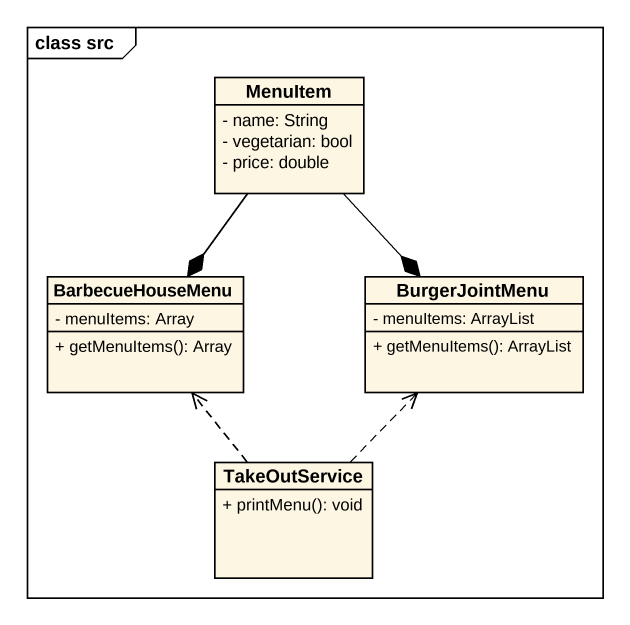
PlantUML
@startuml
mainframe class src
hide circle
hide empty members
skinparam classAttributeIconSize 0
class MenuItem {
  - name: String
  - vegetarian: bool
  - price: double
}
class BarbecueHouseMenu {
  - menuItems: Array
  + getMenuItems(): Array
}
class BurgerJointMenu {
  - menuItems: ArrayList
  + getMenuItems(): ArrayList
}
class TakeOutService {
  + printMenu(): void
}
MenuItem --* BarbecueHouseMenu
MenuItem --* BurgerJointMenu
TakeOutService .up.> BarbecueHouseMenu
TakeOutService .up.> BurgerJointMenu
@enduml
